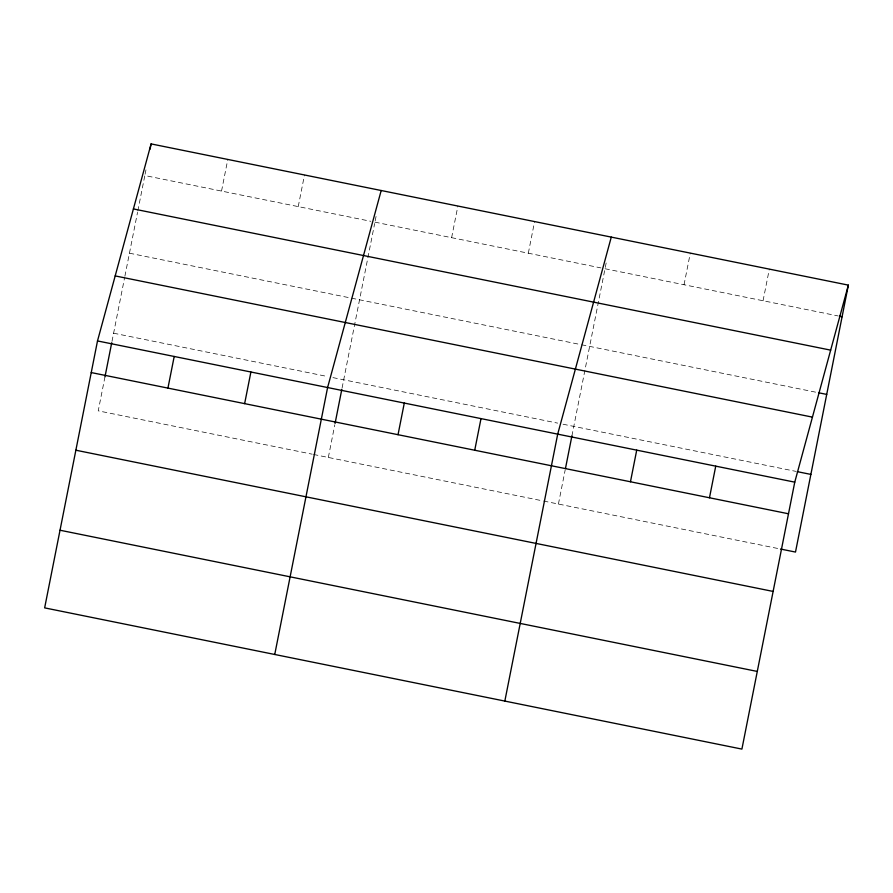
<?xml version="1.0" encoding="UTF-8"?>
<svg xmlns="http://www.w3.org/2000/svg" width="893" height="893" viewBox="0 0 893 893"><rect width="100%" height="100%" fill="white"/><g stroke="black" fill="none" stroke-linecap="round" stroke-linejoin="round"><path stroke-width="0.67" stroke-dasharray="4.46 3.35" d="M104.983 376.79L98.241 410.847L312.182 454.18M111.993 341.372L124.618 277.6M124.886 276.25L137.544 212.322M137.812 210.96L144.833 175.541L370.885 221.319M145.09 174.224L146.396 167.638M221.531 191.08L227.793 159.445M298.229 206.607L304.491 174.983M328.334 457.45L334.808 424.755M342.086 387.975L374.658 223.507M375.183 220.828L376.489 214.231M451.624 237.672L457.886 206.049M528.321 253.21L534.583 221.576M558.426 504.054L565.169 469.997M571.911 435.929L606.581 260.834M684.038 284.744L690.3 253.11M763.068 300.751L769.331 269.117M374.926 222.145L600.978 267.922M605.019 268.737L838.002 315.921M129.452 253.199L350.134 297.882M351.474 298.162L580.227 344.486M581.566 344.754L817.173 392.474M113.612 333.201L327.564 376.533M332.944 377.616L557.656 423.126M563.036 424.22L795.886 471.37M313.532 454.459L542.274 500.783M543.625 501.051L779.142 548.749"/><path stroke-width="1.34" d="M97.504 340.936L44.65 607.876L741.904 749.093L794.759 482.153L848.35 285.124L151.096 143.907L97.504 340.936L794.759 482.153M104.983 376.79L111.725 342.733M150.046 149.187L151.096 143.907M167.94 388.098L174.202 356.474M244.637 403.636L250.9 372.001M274.743 654.48L327.597 387.54L381.188 190.51M335.076 423.394L341.818 389.337M398.032 434.701L404.295 403.067M474.73 450.228L481.003 418.605M504.835 701.072L557.701 434.132L611.281 237.114M565.436 468.635L571.911 435.929M630.458 481.774L636.72 450.139M709.477 497.769L715.74 466.146M848.35 285.124L795.496 552.064L780.504 549.028M839.364 316.2L842.088 316.747M133.403 208.929L830.669 350.145M818.535 392.753L826.717 394.405M115.186 275.915L812.451 417.131M797.248 471.649L810.866 474.406M91.242 372.571L788.497 513.776M75.872 450.217L773.126 591.434M60.021 530.23L757.286 671.436"/></g></svg>
